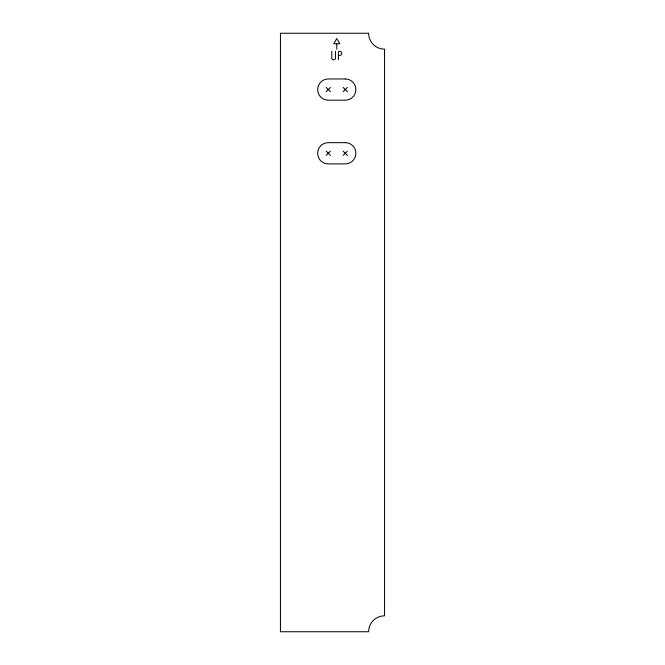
<?xml version="1.0" encoding="UTF-8"?>
<svg xmlns="http://www.w3.org/2000/svg" width="665" height="665" viewBox="0 0 665 665"><rect width="100%" height="100%" fill="white"/><g stroke="black" fill="none" stroke-linecap="round" stroke-linejoin="round"><path stroke-width="1" d="M326.158 91.695L330.405 87.448M343.14 91.695L347.388 87.448M326.158 155.402L330.405 151.155M343.14 155.402L347.388 151.155M336.565 43.765L333.764 43.765L336.773 38.562L339.782 43.765L336.773 43.765L336.773 49.177M338.618 55.395L339.715 55.395A2.045 2.045 0 0 0 341.76 53.35A2.045 2.045 0 0 0 339.715 51.296L339.399 51.296A0.998 0.998 0 0 0 338.41 52.294L338.41 59.792M343.14 87.448L347.388 91.695M326.158 87.448L330.405 91.695M343.14 151.155L347.388 155.402M326.158 151.155L330.405 155.402M335.459 51.296L335.459 58.046A1.837 1.837 0 0 1 333.622 59.883A1.837 1.837 0 0 1 331.785 58.046L331.785 51.296M368.626 33.25L280.447 33.25L280.447 631.75L368.626 631.75A15.927 15.927 0 0 1 384.553 615.823L384.553 49.177A15.927 15.927 0 0 1 368.626 33.25M345.268 78.96L328.277 78.96A10.615 10.615 0 0 0 317.662 89.576A10.615 10.615 0 0 0 328.277 100.191L345.268 100.191A10.615 10.615 0 0 0 355.883 89.576A10.615 10.615 0 0 0 345.268 78.96M345.268 142.659L328.277 142.659A10.615 10.615 0 0 0 317.662 153.282A10.615 10.615 0 0 0 328.277 163.898L345.268 163.898A10.615 10.615 0 0 0 355.883 153.282A10.615 10.615 0 0 0 345.268 142.659"/></g></svg>
